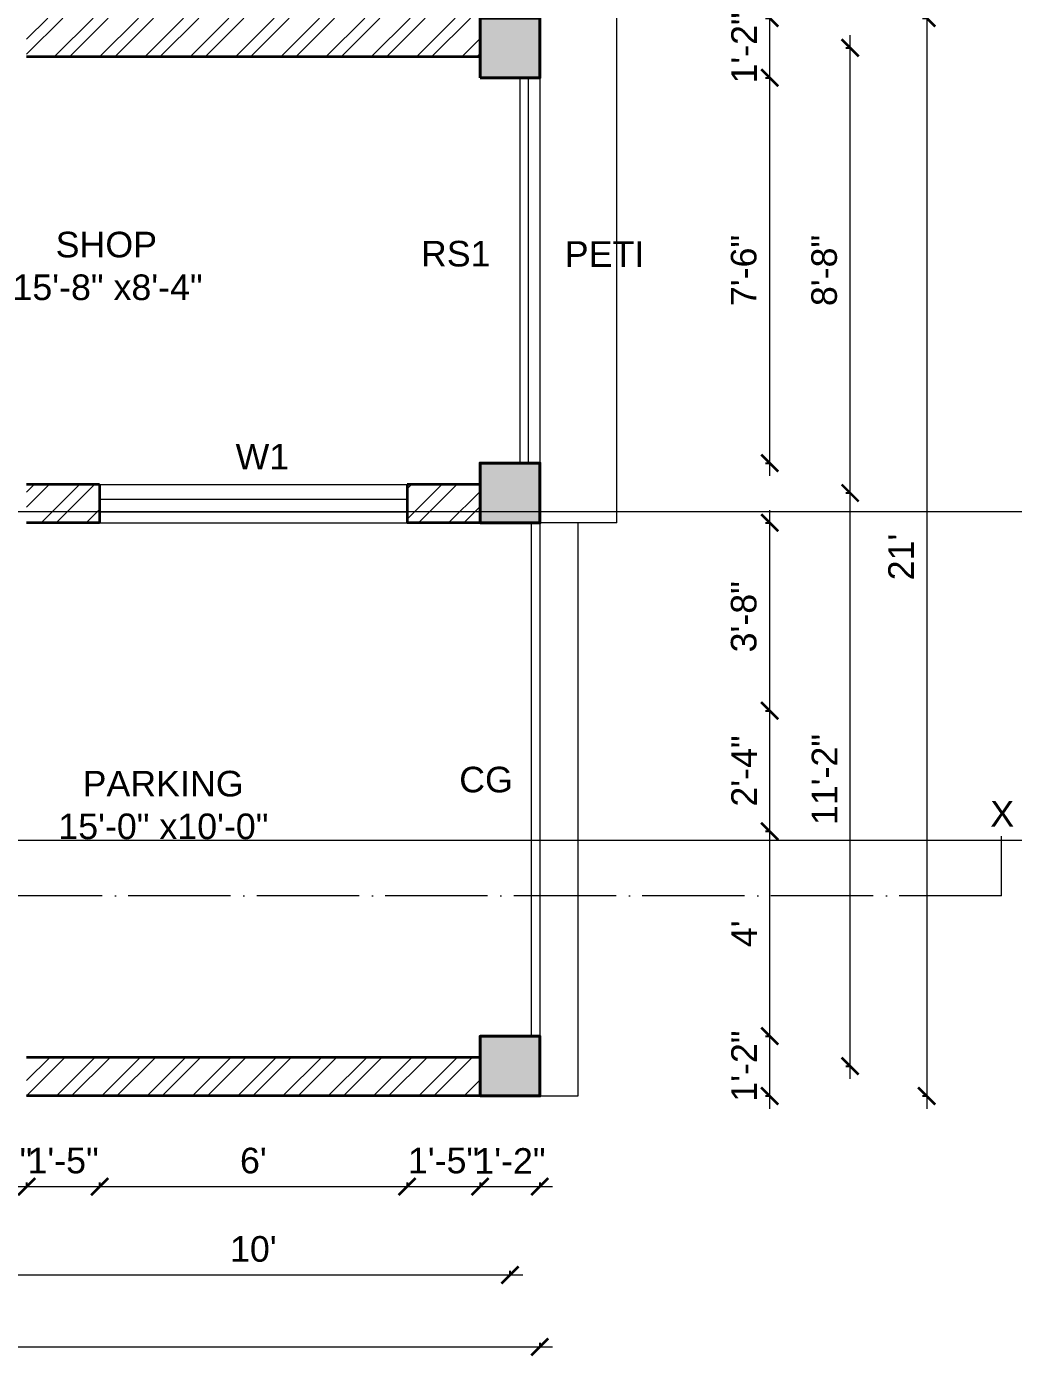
# Model space of a CAD drawing. Header units: inches. Extents: x 122663 to 154153, y 34228 to 39758.
# Drawn here: x 124800.4 to 125031.5, y 37730.6 to 38042.1 of the extents above; entities that cross this region are included whole.
import ezdxf

# ---------------------------------------------------------------- set-up
doc = ezdxf.new("R2010")
doc.units = ezdxf.units.IN
doc.header["$MEASUREMENT"] = 0
doc.header["$PDMODE"] = 35
doc.linetypes.add('ACAD_ISO04W100', pattern=[30, 24, -3, 0, -3])
for name, color, linetype, lineweight in [('Column', 181, 'Continuous', 40), ('Dimension', 130, 'Continuous', 9), ('Hatch', 9, 'Continuous', 9), ('SECTION', 7, 'ACAD_ISO04W100', 18), ('TEXT', 255, 'Continuous', 35), ('Walls', 11, 'Continuous', 35), ('Windows', 151, 'Continuous', 15)]:
    doc.layers.add(name, color=color, linetype=linetype, lineweight=lineweight)
doc.styles.get("Standard").update_dxf_attribs({"font": 'arial.ttf'})
doc.dimstyles.get("Standard").update_dxf_attribs({"dimtxt": 6, "dimasz": 4, "dimexe": 0, "dimexo": 6, "dimgap": 3, "dimtad": 1, "dimdec": 0, "dimzin": 0, "dimdsep": 46, "dimlunit": 4, "dimtxsty": 'Standard', "dimblk": 'ARCHTICK', "dimcen": 0.09, "dimdle": 3, "dimclrd": 256, "dimadec": 0, "dimazin": 0, "dimtfac": 1, "dimtdec": 0, "dimtofl": 0, "dimtmove": 0, "dimatfit": 3, "dimfxl": 1, "dimfxlon": 1, "dimtolj": 1, "dimtzin": 0, "dimlwd": -1, "dimarcsym": 0})
pattern_1 = [(45, (31047.581, 34.601), (-5.30330086, 5.30330086), []), (45, (31051.116, 34.601), (-5.30330086, 5.30330086), [])]

# ---------------------------------------------------------------- blocks, each defined once
blk = doc.blocks.new('colm')
at = {"layer": 'Hatch'}
h = blk.add_hatch(color=256, dxfattribs=at)
h.dxf.hatch_style = 1
h.paths.add_polyline_path([(66705.71, 8319.73), (66705.71, 8307.73), (66717.71, 8307.73), (66717.71, 8319.73)])
at = {"layer": 'Column'}
blk.add_lwpolyline([(66705.71, 8307.73), (66717.71, 8307.73), (66717.71, 8319.73), (66705.71, 8319.73)], close=True, dxfattribs=at)
blk = doc.blocks.new('_ArchTick')
at = {"color": 0, "linetype": 'ByBlock', "const_width": 0.15}
blk.add_lwpolyline([(-0.5, -0.5), (0.5, 0.5)], dxfattribs=at)
blk = doc.blocks.new('*D1249')
at = {"layer": 'Defpoints', "color": 0, "transparency": 16777216}
for p in [(124786.4, 37791.58), (124800.4, 37791.58), (124800.4, 37770.34)]:
    blk.add_point(p, dxfattribs=at)
at = {"layer": 'Dimension', "color": 0, "lineweight": -2, "transparency": 16777216}
for p, q in [((124786.4, 37771.34), (124786.4, 37770.34)), ((124800.4, 37771.34), (124800.4, 37770.34))]:
    blk.add_line(p, q, dxfattribs=at)
at = {"layer": 'Dimension', "transparency": 16777216}
blk.add_line((124783.4, 37770.34), (124803.4, 37770.34), dxfattribs=at)
at = {"layer": 'Dimension', "transparency": 16777216, "xscale": 4, "yscale": 4, "zscale": 4, "rotation": 180}
blk.add_blockref('_ArchTick', (124786.4, 37770.34), dxfattribs=at)
at = {"layer": 'Dimension', "transparency": 16777216, "xscale": 4, "yscale": 4, "zscale": 4}
blk.add_blockref('_ArchTick', (124800.4, 37770.34), dxfattribs=at)
at = {"layer": 'Dimension', "color": 0, "lineweight": -2, "transparency": 16777216, "insert": (124793.4, 37776.35), "char_height": 6, "attachment_point": 5}
blk.add_mtext('\\A1;1\'-2"', dxfattribs=at)
blk = doc.blocks.new('*D1250')
at = {"layer": 'Defpoints', "color": 0, "transparency": 16777216}
for p in [(124817.51, 37925.83), (124800.4, 37791.58), (124817.51, 37770.34)]:
    blk.add_point(p, dxfattribs=at)
at = {"layer": 'Dimension', "color": 0, "lineweight": -2, "transparency": 16777216}
for p, q in [((124800.4, 37771.34), (124800.4, 37770.34)), ((124817.51, 37771.34), (124817.51, 37770.34))]:
    blk.add_line(p, q, dxfattribs=at)
at = {"layer": 'Dimension', "transparency": 16777216}
blk.add_line((124797.4, 37770.34), (124820.51, 37770.34), dxfattribs=at)
at = {"layer": 'Dimension', "transparency": 16777216, "xscale": 4, "yscale": 4, "zscale": 4, "rotation": 180}
blk.add_blockref('_ArchTick', (124800.4, 37770.34), dxfattribs=at)
at = {"layer": 'Dimension', "transparency": 16777216, "xscale": 4, "yscale": 4, "zscale": 4}
blk.add_blockref('_ArchTick', (124817.51, 37770.34), dxfattribs=at)
at = {"layer": 'Dimension', "color": 0, "lineweight": -2, "transparency": 16777216, "insert": (124808.95, 37776.41), "char_height": 6, "attachment_point": 5}
blk.add_mtext('\\A1;1\'-5"', dxfattribs=at)
blk = doc.blocks.new('*D1251')
at = {"layer": 'Defpoints', "color": 0, "transparency": 16777216}
for p in [(124817.51, 37925.83), (124889.51, 37925.83), (124889.51, 37770.34)]:
    blk.add_point(p, dxfattribs=at)
at = {"layer": 'Dimension', "color": 0, "lineweight": -2, "transparency": 16777216}
for p, q in [((124817.51, 37771.34), (124817.51, 37770.34)), ((124889.51, 37771.34), (124889.51, 37770.34))]:
    blk.add_line(p, q, dxfattribs=at)
at = {"layer": 'Dimension', "transparency": 16777216}
blk.add_line((124814.51, 37770.34), (124892.51, 37770.34), dxfattribs=at)
at = {"layer": 'Dimension', "transparency": 16777216, "xscale": 4, "yscale": 4, "zscale": 4, "rotation": 180}
blk.add_blockref('_ArchTick', (124817.51, 37770.34), dxfattribs=at)
at = {"layer": 'Dimension', "transparency": 16777216, "xscale": 4, "yscale": 4, "zscale": 4}
blk.add_blockref('_ArchTick', (124889.51, 37770.34), dxfattribs=at)
at = {"layer": 'Dimension', "color": 0, "lineweight": -2, "transparency": 16777216, "insert": (124853.51, 37776.41), "char_height": 6, "attachment_point": 5}
blk.add_mtext("\\A1;6'", dxfattribs=at)
blk = doc.blocks.new('*D1252')
at = {"layer": 'Defpoints', "color": 0, "transparency": 16777216}
for p in [(124889.51, 37925.83), (124906.62, 37791.58), (124906.62, 37770.34)]:
    blk.add_point(p, dxfattribs=at)
at = {"layer": 'Dimension', "color": 0, "lineweight": -2, "transparency": 16777216}
for p, q in [((124889.51, 37771.34), (124889.51, 37770.34)), ((124906.62, 37771.34), (124906.62, 37770.34))]:
    blk.add_line(p, q, dxfattribs=at)
at = {"layer": 'Dimension', "transparency": 16777216}
blk.add_line((124886.51, 37770.34), (124909.62, 37770.34), dxfattribs=at)
at = {"layer": 'Dimension', "transparency": 16777216, "xscale": 4, "yscale": 4, "zscale": 4, "rotation": 180}
blk.add_blockref('_ArchTick', (124889.51, 37770.34), dxfattribs=at)
at = {"layer": 'Dimension', "transparency": 16777216, "xscale": 4, "yscale": 4, "zscale": 4}
blk.add_blockref('_ArchTick', (124906.62, 37770.34), dxfattribs=at)
at = {"layer": 'Dimension', "color": 0, "lineweight": -2, "transparency": 16777216, "insert": (124898.06, 37776.41), "char_height": 6, "attachment_point": 5}
blk.add_mtext('\\A1;1\'-5"', dxfattribs=at)
blk = doc.blocks.new('*D1253')
at = {"layer": 'Defpoints', "color": 0, "transparency": 16777216}
for p in [(124906.62, 37791.58), (124920.62, 37791.58), (124920.62, 37770.34)]:
    blk.add_point(p, dxfattribs=at)
at = {"layer": 'Dimension', "color": 0, "lineweight": -2, "transparency": 16777216}
for p, q in [((124906.62, 37771.34), (124906.62, 37770.34)), ((124920.62, 37771.34), (124920.62, 37770.34))]:
    blk.add_line(p, q, dxfattribs=at)
at = {"layer": 'Dimension', "transparency": 16777216}
blk.add_line((124903.62, 37770.34), (124923.62, 37770.34), dxfattribs=at)
at = {"layer": 'Dimension', "transparency": 16777216, "xscale": 4, "yscale": 4, "zscale": 4, "rotation": 180}
blk.add_blockref('_ArchTick', (124906.62, 37770.34), dxfattribs=at)
at = {"layer": 'Dimension', "transparency": 16777216, "xscale": 4, "yscale": 4, "zscale": 4}
blk.add_blockref('_ArchTick', (124920.62, 37770.34), dxfattribs=at)
at = {"layer": 'Dimension', "color": 0, "lineweight": -2, "transparency": 16777216, "insert": (124913.62, 37776.35), "char_height": 6, "attachment_point": 5}
blk.add_mtext('\\A1;1\'-2"', dxfattribs=at)
blk = doc.blocks.new('*D1256')
at = {"layer": 'Defpoints', "color": 0, "transparency": 16777216}
for p in [(124793.4, 37791.58), (124913.62, 37791.58), (124913.62, 37749.65)]:
    blk.add_point(p, dxfattribs=at)
at = {"layer": 'Dimension', "transparency": 16777216}
blk.add_line((124790.4, 37749.65), (124916.62, 37749.65), dxfattribs=at)
at = {"layer": 'Dimension', "color": 0, "lineweight": -2, "transparency": 16777216}
for p, q in [((124793.4, 37750.65), (124793.4, 37749.65)), ((124913.62, 37750.65), (124913.62, 37749.65))]:
    blk.add_line(p, q, dxfattribs=at)
at = {"layer": 'Dimension', "transparency": 16777216, "xscale": 4, "yscale": 4, "zscale": 4, "rotation": 180}
blk.add_blockref('_ArchTick', (124793.4, 37749.65), dxfattribs=at)
at = {"layer": 'Dimension', "transparency": 16777216, "xscale": 4, "yscale": 4, "zscale": 4}
blk.add_blockref('_ArchTick', (124913.62, 37749.65), dxfattribs=at)
at = {"layer": 'Dimension', "color": 0, "lineweight": -2, "transparency": 16777216, "insert": (124853.51, 37755.71), "char_height": 6, "attachment_point": 5}
blk.add_mtext("\\A1;10'", dxfattribs=at)
blk = doc.blocks.new('*D1160')
at = {"layer": 'Defpoints', "color": 0, "transparency": 16777216}
for p in [(124510.62, 37791.58), (124920.62, 37791.58), (124920.62, 37732.78)]:
    blk.add_point(p, dxfattribs=at)
at = {"layer": 'Dimension', "color": 0, "lineweight": -2, "transparency": 16777216}
for p, q in [((124510.62, 37733.78), (124510.62, 37732.78)), ((124920.62, 37733.78), (124920.62, 37732.78))]:
    blk.add_line(p, q, dxfattribs=at)
at = {"layer": 'Dimension', "transparency": 16777216}
blk.add_line((124507.62, 37732.78), (124923.62, 37732.78), dxfattribs=at)
at = {"layer": 'Dimension', "transparency": 16777216, "xscale": 4, "yscale": 4, "zscale": 4, "rotation": 180}
blk.add_blockref('_ArchTick', (124510.62, 37732.78), dxfattribs=at)
at = {"layer": 'Dimension', "transparency": 16777216, "xscale": 4, "yscale": 4, "zscale": 4}
blk.add_blockref('_ArchTick', (124920.62, 37732.78), dxfattribs=at)
at = {"layer": 'Dimension', "color": 0, "lineweight": -2, "transparency": 16777216, "insert": (124715.62, 37738.84), "char_height": 6, "attachment_point": 5}
blk.add_mtext('\\A1;34\'-2"', dxfattribs=at)
blk = doc.blocks.new('*D1257')
at = {"layer": 'Defpoints', "color": 0, "transparency": 16777216}
for p in [(124920.62, 37805.58), (124974.46, 37805.58), (124920.62, 37791.58)]:
    blk.add_point(p, dxfattribs=at)
at = {"layer": 'Dimension', "transparency": 16777216}
blk.add_line((124974.46, 37788.58), (124974.46, 37808.58), dxfattribs=at)
at = {"layer": 'Dimension', "color": 0, "lineweight": -2, "transparency": 16777216}
for p, q in [((124973.46, 37805.58), (124974.46, 37805.58)), ((124973.46, 37791.58), (124974.46, 37791.58))]:
    blk.add_line(p, q, dxfattribs=at)
at = {"layer": 'Dimension', "transparency": 16777216, "xscale": 4, "yscale": 4, "zscale": 4}
for p, rotation in [((124974.46, 37805.58), 90), ((124974.46, 37791.58), 270)]:
    blk.add_blockref('_ArchTick', p, dxfattribs=dict(at, rotation=rotation))
at = {"layer": 'Dimension', "color": 0, "lineweight": -2, "transparency": 16777216, "insert": (124968.45, 37798.58), "char_height": 6, "attachment_point": 5, "rotation": 90}
blk.add_mtext('\\A1;1\'-2"', dxfattribs=at)
blk = doc.blocks.new('*D1258')
at = {"layer": 'Defpoints', "color": 0, "transparency": 16777216}
for p in [(124920.62, 38030.08), (124974.46, 38030.08), (124920.62, 37939.83)]:
    blk.add_point(p, dxfattribs=at)
at = {"layer": 'Dimension', "transparency": 16777216}
blk.add_line((124974.46, 37936.83), (124974.46, 38033.08), dxfattribs=at)
at = {"layer": 'Dimension', "color": 0, "lineweight": -2, "transparency": 16777216}
for p, q in [((124973.46, 38030.08), (124974.46, 38030.08)), ((124973.46, 37939.83), (124974.46, 37939.83))]:
    blk.add_line(p, q, dxfattribs=at)
at = {"layer": 'Dimension', "transparency": 16777216, "xscale": 4, "yscale": 4, "zscale": 4}
for p, rotation in [((124974.46, 38030.08), 90), ((124974.46, 37939.83), 270)]:
    blk.add_blockref('_ArchTick', p, dxfattribs=dict(at, rotation=rotation))
at = {"layer": 'Dimension', "color": 0, "lineweight": -2, "transparency": 16777216, "insert": (124968.4, 37984.95), "char_height": 6, "attachment_point": 5, "rotation": 90}
blk.add_mtext('\\A1;7\'-6"', dxfattribs=at)
blk = doc.blocks.new('*D1259')
at = {"layer": 'Defpoints', "color": 0, "transparency": 16777216}
for p in [(124920.62, 38044.08), (124974.46, 38044.08), (124920.62, 38030.08)]:
    blk.add_point(p, dxfattribs=at)
at = {"layer": 'Dimension', "transparency": 16777216}
blk.add_line((124974.46, 38027.08), (124974.46, 38047.08), dxfattribs=at)
at = {"layer": 'Dimension', "color": 0, "lineweight": -2, "transparency": 16777216}
for p, q in [((124973.46, 38044.08), (124974.46, 38044.08)), ((124973.46, 38030.08), (124974.46, 38030.08))]:
    blk.add_line(p, q, dxfattribs=at)
at = {"layer": 'Dimension', "transparency": 16777216, "xscale": 4, "yscale": 4, "zscale": 4}
for p, rotation in [((124974.46, 38044.08), 90), ((124974.46, 38030.08), 270)]:
    blk.add_blockref('_ArchTick', p, dxfattribs=dict(at, rotation=rotation))
at = {"layer": 'Dimension', "color": 0, "lineweight": -2, "transparency": 16777216, "insert": (124968.45, 38037.08), "char_height": 6, "attachment_point": 5, "rotation": 90}
blk.add_mtext('\\A1;1\'-2"', dxfattribs=at)
blk = doc.blocks.new('*D1260')
at = {"layer": 'Defpoints', "color": 0, "transparency": 16777216}
for p in [(124920.62, 37932.83), (124993.3, 37932.83), (124920.62, 37798.58)]:
    blk.add_point(p, dxfattribs=at)
at = {"layer": 'Dimension', "transparency": 16777216}
blk.add_line((124993.3, 37795.58), (124993.3, 37935.83), dxfattribs=at)
at = {"layer": 'Dimension', "color": 0, "lineweight": -2, "transparency": 16777216}
for p, q in [((124992.3, 37932.83), (124993.3, 37932.83)), ((124992.3, 37798.58), (124993.3, 37798.58))]:
    blk.add_line(p, q, dxfattribs=at)
at = {"layer": 'Dimension', "transparency": 16777216, "xscale": 4, "yscale": 4, "zscale": 4}
for p, rotation in [((124993.3, 37932.83), 90), ((124993.3, 37798.58), 270)]:
    blk.add_blockref('_ArchTick', p, dxfattribs=dict(at, rotation=rotation))
at = {"layer": 'Dimension', "color": 0, "lineweight": -2, "transparency": 16777216, "insert": (124987.29, 37865.7), "char_height": 6, "attachment_point": 5, "rotation": 90}
blk.add_mtext('\\A1;11\'-2"', dxfattribs=at)
blk = doc.blocks.new('*D1261')
at = {"layer": 'Defpoints', "color": 0, "transparency": 16777216}
for p in [(124920.62, 38037.08), (124993.3, 38037.08), (124920.62, 37932.83)]:
    blk.add_point(p, dxfattribs=at)
at = {"layer": 'Dimension', "transparency": 16777216}
blk.add_line((124993.3, 37929.83), (124993.3, 38040.08), dxfattribs=at)
at = {"layer": 'Dimension', "color": 0, "lineweight": -2, "transparency": 16777216}
for p, q in [((124992.3, 38037.08), (124993.3, 38037.08)), ((124992.3, 37932.83), (124993.3, 37932.83))]:
    blk.add_line(p, q, dxfattribs=at)
at = {"layer": 'Dimension', "transparency": 16777216, "xscale": 4, "yscale": 4, "zscale": 4}
for p, rotation in [((124993.3, 38037.08), 90), ((124993.3, 37932.83), 270)]:
    blk.add_blockref('_ArchTick', p, dxfattribs=dict(at, rotation=rotation))
at = {"layer": 'Dimension', "color": 0, "lineweight": -2, "transparency": 16777216, "insert": (124987.24, 37984.95), "char_height": 6, "attachment_point": 5, "rotation": 90}
blk.add_mtext('\\A1;8\'-8"', dxfattribs=at)
blk = doc.blocks.new('*D1262')
at = {"layer": 'Defpoints', "color": 0, "transparency": 16777216}
for p in [(124920.62, 38044.08), (124920.62, 37791.58), (125011.24, 37791.58)]:
    blk.add_point(p, dxfattribs=at)
at = {"layer": 'Dimension', "transparency": 16777216}
blk.add_line((125011.24, 38047.08), (125011.24, 37788.58), dxfattribs=at)
at = {"layer": 'Dimension', "color": 0, "lineweight": -2, "transparency": 16777216}
for p, q in [((125010.24, 38044.08), (125011.24, 38044.08)), ((125010.24, 37791.58), (125011.24, 37791.58))]:
    blk.add_line(p, q, dxfattribs=at)
at = {"layer": 'Dimension', "transparency": 16777216, "xscale": 4, "yscale": 4, "zscale": 4}
for p, rotation in [((125011.24, 38044.08), 90), ((125011.24, 37791.58), 270)]:
    blk.add_blockref('_ArchTick', p, dxfattribs=dict(at, rotation=rotation))
at = {"layer": 'Dimension', "color": 0, "lineweight": -2, "transparency": 16777216, "insert": (125005.23, 37917.83), "char_height": 6, "attachment_point": 5, "rotation": 90}
blk.add_mtext("\\A1;21'", dxfattribs=at)
blk = doc.blocks.new('*D1416')
at = {"layer": 'Defpoints', "color": 0, "transparency": 16777216}
for p in [(124699.62, 37853.58), (124974.46, 37853.58), (124920.62, 37805.58)]:
    blk.add_point(p, dxfattribs=at)
at = {"layer": 'Dimension', "transparency": 16777216}
blk.add_line((124974.46, 37802.58), (124974.46, 37856.58), dxfattribs=at)
at = {"layer": 'Dimension', "color": 0, "lineweight": -2, "transparency": 16777216}
for p, q in [((124973.46, 37853.58), (124974.46, 37853.58)), ((124973.46, 37805.58), (124974.46, 37805.58))]:
    blk.add_line(p, q, dxfattribs=at)
at = {"layer": 'Dimension', "transparency": 16777216, "xscale": 4, "yscale": 4, "zscale": 4}
for p, rotation in [((124974.46, 37853.58), 90), ((124974.46, 37805.58), 270)]:
    blk.add_blockref('_ArchTick', p, dxfattribs=dict(at, rotation=rotation))
at = {"layer": 'Dimension', "color": 0, "lineweight": -2, "transparency": 16777216, "insert": (124968.46, 37829.58), "char_height": 6, "attachment_point": 5, "rotation": 90}
blk.add_mtext("\\A1;4'", dxfattribs=at)
blk = doc.blocks.new('*D1417')
at = {"layer": 'Defpoints', "color": 0, "transparency": 16777216}
for p in [(124699.62, 37881.83), (124974.46, 37881.83), (124699.62, 37853.58)]:
    blk.add_point(p, dxfattribs=at)
at = {"layer": 'Dimension', "transparency": 16777216}
blk.add_line((124974.46, 37850.58), (124974.46, 37884.83), dxfattribs=at)
at = {"layer": 'Dimension', "color": 0, "lineweight": -2, "transparency": 16777216}
for p, q in [((124973.46, 37881.83), (124974.46, 37881.83)), ((124973.46, 37853.58), (124974.46, 37853.58))]:
    blk.add_line(p, q, dxfattribs=at)
at = {"layer": 'Dimension', "transparency": 16777216, "xscale": 4, "yscale": 4, "zscale": 4}
for p, rotation in [((124974.46, 37881.83), 90), ((124974.46, 37853.58), 270)]:
    blk.add_blockref('_ArchTick', p, dxfattribs=dict(at, rotation=rotation))
at = {"layer": 'Dimension', "color": 0, "lineweight": -2, "transparency": 16777216, "insert": (124968.45, 37867.7), "char_height": 6, "attachment_point": 5, "rotation": 90}
blk.add_mtext('\\A1;2\'-4"', dxfattribs=at)
blk = doc.blocks.new('*D1418')
at = {"layer": 'Defpoints', "color": 0, "transparency": 16777216}
for p in [(124699.62, 37925.83), (124974.46, 37925.83), (124699.62, 37881.83)]:
    blk.add_point(p, dxfattribs=at)
at = {"layer": 'Dimension', "transparency": 16777216}
blk.add_line((124974.46, 37878.83), (124974.46, 37928.83), dxfattribs=at)
at = {"layer": 'Dimension', "color": 0, "lineweight": -2, "transparency": 16777216}
for p, q in [((124973.46, 37925.83), (124974.46, 37925.83)), ((124973.46, 37881.83), (124974.46, 37881.83))]:
    blk.add_line(p, q, dxfattribs=at)
at = {"layer": 'Dimension', "transparency": 16777216, "xscale": 4, "yscale": 4, "zscale": 4}
for p, rotation in [((124974.46, 37925.83), 90), ((124974.46, 37881.83), 270)]:
    blk.add_blockref('_ArchTick', p, dxfattribs=dict(at, rotation=rotation))
at = {"layer": 'Dimension', "color": 0, "lineweight": -2, "transparency": 16777216, "insert": (124968.4, 37903.83), "char_height": 6, "attachment_point": 5, "rotation": 90}
blk.add_mtext('\\A1;3\'-8"', dxfattribs=at)

msp = doc.modelspace()

# ---------------------------------------------------------------- hatches: boundary and pattern name
at = {"layer": 'Hatch'}
h = msp.add_hatch(dxfattribs=at)
h.set_pattern_fill('ANSI32', color=256, scale=20)
h.set_pattern_definition(pattern_1)
h.paths.add_polyline_path([(124786.4, 37925.83), (124786.4, 37934.83), (124723.62, 37934.83), (124723.62, 38035.08), (124786.4, 38035.08), (124786.4, 38044.08), (124681.62, 38044.08), (124681.62, 38035.08), (124719.62, 38035.08), (124719.62, 37934.83), (124681.62, 37934.83), (124681.62, 37925.83), (124690.62, 37925.83), (124690.62, 37911.83), (124699.62, 37911.83), (124699.62, 37925.83)])
h.paths.add_polyline_path([(124906.62, 38035.08), (124906.62, 38044.08), (124800.4, 38044.08), (124800.4, 38035.08)])
h.paths.add_polyline_path([(124817.51, 37925.83), (124817.51, 37934.83), (124800.4, 37934.83), (124800.4, 37925.83)])
h.paths.add_polyline_path([(124889.51, 37934.83), (124889.51, 37925.83), (124906.62, 37925.83), (124906.62, 37934.83)])
h.paths.add_polyline_path([(124667.62, 38035.08), (124667.62, 38044.08), (124524.62, 38044.08), (124524.62, 38035.08)])
h = msp.add_hatch(dxfattribs=at)
h.set_pattern_fill('ANSI32', color=256, scale=20)
h.set_pattern_definition(pattern_1)
h.paths.add_polyline_path([(124800.4, 37800.58), (124800.4, 37791.58), (124906.62, 37791.58), (124906.62, 37800.58)])

# ---------------------------------------------------------------- linework, layer by layer
at = {"layer": 'SECTION'}
for q in [(125028.79, 37852.46), (124411.97, 37838.46)]:
    msp.add_line((125028.79, 37838.46), q, dxfattribs=at)
at = {"layer": 'Walls'}
for p, q in [((124800.4, 38035.08), (124906.62, 38035.08)), ((124817.51, 37934.83), (124800.4, 37934.83)), ((124817.51, 37934.83), (124817.51, 37925.83)), ((124906.62, 37934.83), (124889.51, 37934.83)), ((124889.51, 37934.83), (124889.51, 37925.83)), ((124817.51, 37925.83), (124800.4, 37925.83)), ((124906.62, 37925.83), (124889.51, 37925.83)), ((124906.62, 37800.58), (124800.4, 37800.58)), ((124906.62, 37791.58), (124800.4, 37791.58))]:
    msp.add_line(p, q, dxfattribs=at)
at = {"layer": 'Windows'}
for p, q in [((124938.62, 37925.83), (124938.62, 38044.08)), ((124915.9, 38030.08), (124915.9, 37939.83)), ((124917.9, 38030.08), (124917.9, 37939.83)), ((124920.62, 38030.08), (124920.62, 37939.83)), ((124817.51, 37934.83), (124889.51, 37934.83)), ((124817.51, 37931.4), (124889.51, 37931.4)), ((124817.51, 37928.4), (124889.51, 37928.4)), ((124817.51, 37925.83), (124889.51, 37925.83)), ((124918.62, 37925.83), (124918.62, 37805.58)), ((124938.62, 37925.83), (124920.62, 37925.83)), ((124920.62, 37925.83), (124920.62, 37805.58)), ((124929.62, 37791.58), (124929.62, 37925.83)), ((124920.62, 37791.58), (124929.62, 37791.58))]:
    msp.add_line(p, q, dxfattribs=at)
at = {"layer": 'Windows', "color": 1, "lineweight": -2}
msp.add_line((124920.62, 37800.58), (124920.62, 37791.58), dxfattribs=at)
at = {"layer": 'Windows'}
for p in [(129885.84, 37928.49), (130024.66, 37851.49)]:
    msp.add_xline(p, (1, 0), dxfattribs=at)

# ---------------------------------------------------------------- block references
at = {"layer": 'Column', "xscale": 1.166666666668081, "yscale": 1.166666666668081, "zscale": 1.166666666668081}
for p in [(47083.3, 28337.73), (47083.3, 28233.48), (47083.3, 28099.23)]:
    msp.add_blockref('colm', p, dxfattribs=at)

# ---------------------------------------------------------------- texts
at = {"layer": 'TEXT', "char_height": 6}
for s, width, insert, attachment_point in [('\\pi30.61264;SHOP\\P\\pi20.49122;15\'-8" x8\'-4"', 84.2389, (124776.59, 37977.93), 7), ('\\pi2.30958;RS1', 18.7269, (124890.45, 37985.8), 7), ('PETI', 18.7269, (124926.45, 37985.8), 7), ('\\pi3.89757;W1', 18.7269, (124845.45, 37944.33), 1), ('\\pi23.84115;PARKING\\P\\pi18.16039;15\'-0" x10\'-0"', 84.2389, (124789.67, 37851.65), 7), ('CG', 18.7269, (124901.73, 37862.61), 7), ('\\pi6.61313;X', 18.7269, (125019.51, 37860.67), 1)]:
    msp.add_mtext_dynamic_manual_height_columns(s, width=width, gutter_width=1, heights=[0], dxfattribs=dict(at, insert=insert, attachment_point=attachment_point))

# ---------------------------------------------------------------- dimensions: what is measured, and where the dimension line sits
at = {"layer": 'Dimension', "lineweight": -2}
for base, p1, p2, picture, middle in [((124974.46, 38044.08), (124920.62, 38030.08), (124920.62, 38044.08), '*D1259', (124974.46, 38037.08)), ((124974.46, 37805.58), (124920.62, 37791.58), (124920.62, 37805.58), '*D1257', (124974.46, 37798.58))]:
    dim = msp.add_linear_dim(base=base, p1=p1, p2=p2, angle=270, dimstyle='Standard', override={"dimtmove": 1}, dxfattribs=at)
    dim.commit()
    dim.dimension.update_dxf_attribs({"geometry": picture, "text_midpoint": middle, "dimtype": 160})
for base, p1, p2, picture, middle in [((125011.2431, 37791.5797), (124920.6195, 38044.0773), (124920.6195, 37791.5797), '*D1262', (125005.2308, 37917.8285)), ((124993.3, 38037.08), (124920.62, 37932.83), (124920.62, 38037.08), '*D1261', (124987.24, 37984.95)), ((124974.46, 38030.08), (124920.62, 37939.83), (124920.62, 38030.08), '*D1258', (124968.4, 37984.95)), ((124993.3, 37932.83), (124920.62, 37798.58), (124920.62, 37932.83), '*D1260', (124987.29, 37865.7)), ((124974.46, 37925.83), (124699.62, 37881.83), (124699.62, 37925.83), '*D1418', (124968.4, 37903.83)), ((124974.46, 37881.83), (124699.62, 37853.58), (124699.62, 37881.83), '*D1417', (124968.45, 37867.7)), ((124974.46, 37853.58), (124920.62, 37805.58), (124699.62, 37853.58), '*D1416', (124968.46, 37829.58))]:
    dim = msp.add_linear_dim(base=base, p1=p1, p2=p2, angle=270, dimstyle='Standard', override={"dimtmove": 1}, dxfattribs=at)
    dim.commit()
    dim.dimension.update_dxf_attribs({"geometry": picture, "text_midpoint": middle})
for base, p1, p2, picture, middle in [((124817.51, 37770.34), (124800.4, 37791.58), (124817.51, 37925.83), '*D1250', (124808.95, 37770.34)), ((124906.62, 37770.34), (124889.51, 37925.83), (124906.62, 37791.58), '*D1252', (124898.06, 37770.34)), ((124800.4, 37770.34), (124786.4, 37791.58), (124800.4, 37791.58), '*D1249', (124793.4, 37770.34)), ((124920.62, 37770.34), (124906.62, 37791.58), (124920.62, 37791.58), '*D1253', (124913.62, 37770.34))]:
    dim = msp.add_linear_dim(base=base, p1=p1, p2=p2, dimstyle='Standard', override={"dimtmove": 1}, dxfattribs=at)
    dim.commit()
    dim.dimension.update_dxf_attribs({"geometry": picture, "text_midpoint": middle, "dimtype": 160})
for base, p1, p2, picture, middle in [((124889.51, 37770.34), (124817.51, 37925.83), (124889.51, 37925.83), '*D1251', (124853.51, 37776.41)), ((124920.62, 37732.78), (124510.62, 37791.58), (124920.62, 37791.58), '*D1160', (124715.62, 37738.84)), ((124913.62, 37749.65), (124793.4, 37791.58), (124913.62, 37791.58), '*D1256', (124853.51, 37755.71))]:
    dim = msp.add_linear_dim(base=base, p1=p1, p2=p2, dimstyle='Standard', override={"dimtmove": 1}, dxfattribs=at)
    dim.commit()
    dim.dimension.update_dxf_attribs({"geometry": picture, "text_midpoint": middle})

doc.saveas('drawing.dxf')
